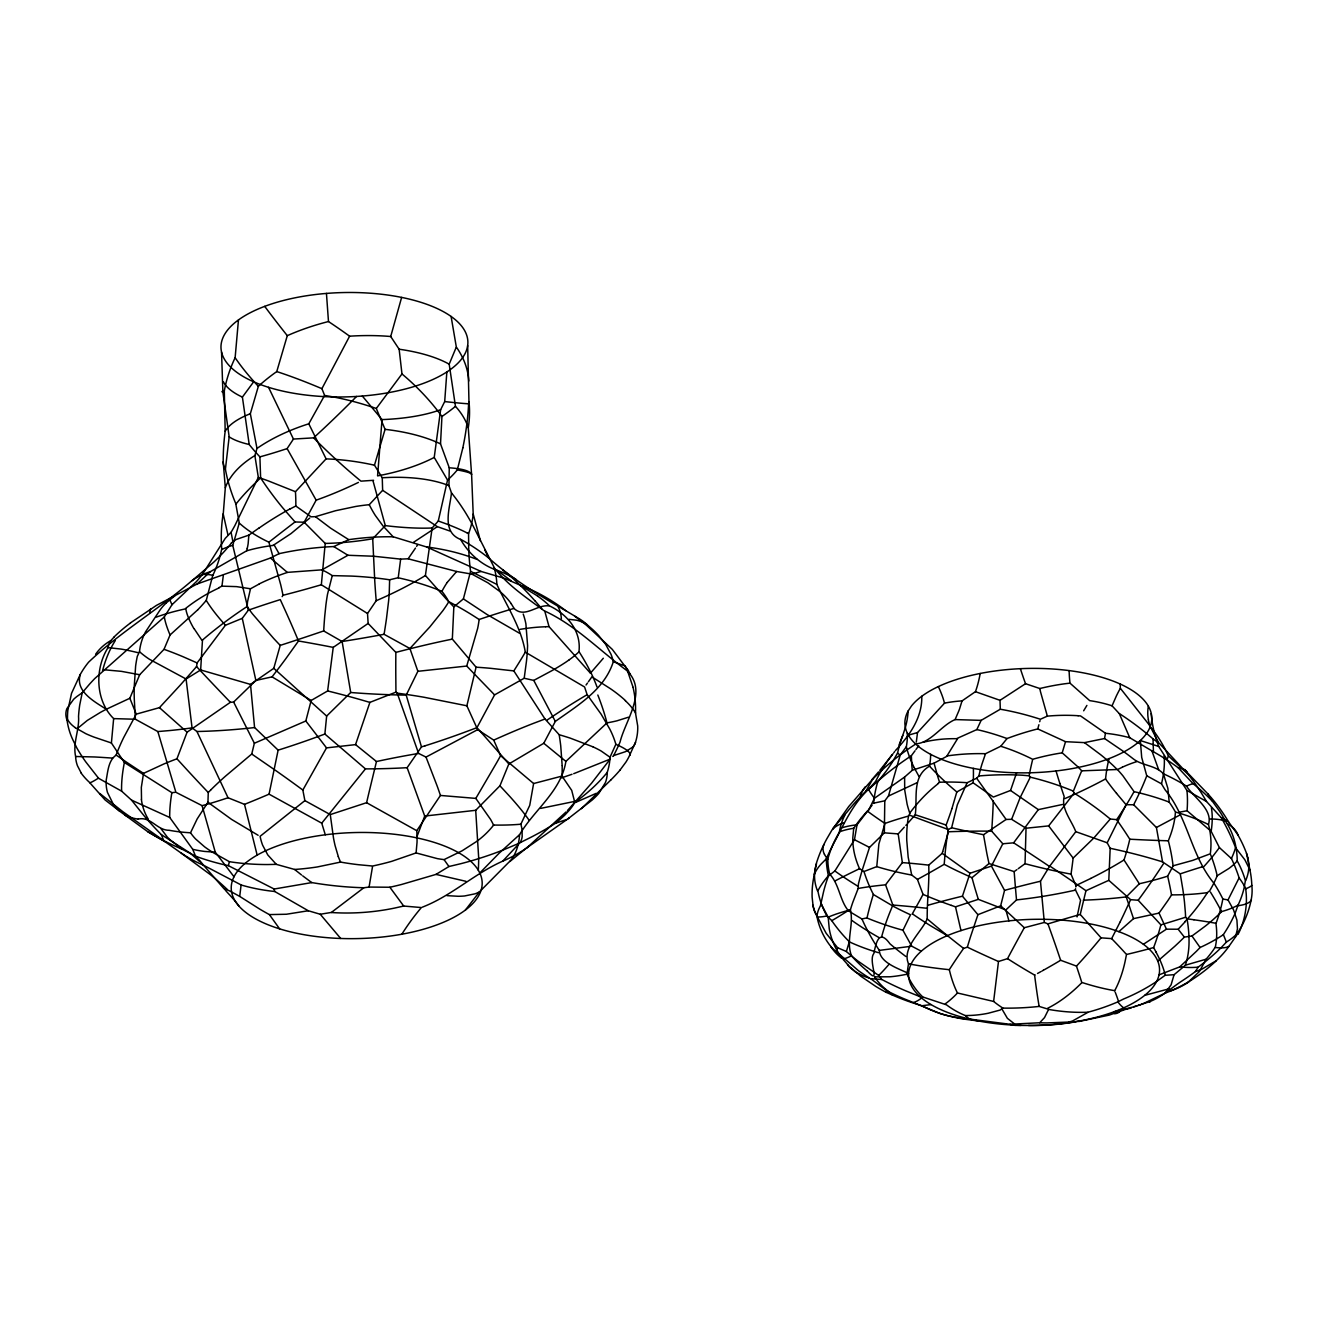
<?xml version="1.0" encoding="UTF-8"?>
<svg xmlns="http://www.w3.org/2000/svg" width="1318" height="1318" viewBox="0 0 1318 1318"><rect width="100%" height="100%" fill="white"/><g stroke="black" fill="none" stroke-linecap="round" stroke-linejoin="round"><path stroke-width="1.5" d="M853.718 828.281L852.795 838.017A57.432 43.247 62.6 0 0 855.646 858.249L856.305 860.341A66.048 49.738 62.6 0 0 859.534 868.71L864.064 871.495L876.767 866.618L878.875 843.998L884.971 823.437A219.694 83.182 -1.2 0 1 908.58 816.04L909.848 813.404A69.788 19.803 59.7 0 1 907.13 804.211L904.708 789.993L904.609 777.06L912.353 770.223L934.05 763.171L947.757 755.84A240.123 181.95 34.1 0 1 985.502 753.715L1000.823 746.219L1007.034 738.541A296.039 230.304 -54.2 0 1 1037.76 728.92M493.624 825.117A71.09 56.377 -59.2 0 1 476.16 841.774L462.074 850.818L444.084 859.6A285.429 150.252 55.9 0 1 437.411 858.644L416.093 852.927L391.677 861.346A287.456 238.377 -45 0 1 372.582 866.025L358.611 864.723A286.072 235.675 37.4 0 1 340.571 862.087L317.325 866.947A355.613 263.271 -56.4 0 1 294.622 869.452L276.319 864.361L267.933 864.542A378.596 279.498 -56 0 1 229.414 861.692L213.154 852.598A168.572 133.003 -88.4 0 1 204.619 846.848L195.591 838.973A55.323 43.642 -88.4 0 1 190.533 832.762L197.173 818.939L207.947 802.283L208.26 792.513L210.649 790.092M401.628 297.407L390.705 336.502L399.14 349.221L401.974 373.95A178.391 121.009 33.5 0 1 441.942 416.472L440.525 443.886L449.257 467.791A140.169 20.083 -8.9 0 1 460.015 469.043L461.679 469.373A138.209 19.803 -8.9 0 1 471.613 474.76L473.195 514.02A146.397 95.868 -15.1 0 1 468.565 533.691L468.714 547.448A205.377 185.245 82.6 0 0 470.559 571.353L463.392 598.899L453.837 606.873L452.338 639.115L476.078 667.188A377.805 170.384 -13.3 0 1 490.543 668.308L513.839 670.911L544.993 719.002L559.178 734.719A250.634 136.66 -75 0 1 560.743 745.889L562.16 765.494M1195.162 971.761A289.153 262.315 83.3 0 1 1182.46 980.641C1169.428 989.044 1159.329 999.934 1142.805 1003.673M1195.41 971.564L1198.177 967.115A214.043 202.906 -84.8 0 0 1221.506 947.312L1226.366 942.123L1223.368 934.577A174.289 138.374 68.6 0 0 1235.032 913.555L1238.03 905.169A85.588 80.2 76.9 0 0 1244.126 887.887L1245.378 880.671A200.748 105.44 16.7 0 0 1237.207 860.885C1237.157 846.947 1233.351 832.548 1225.345 821.048A127.83 114.567 -54.1 0 0 1219.694 811.41L1212.165 800.949A243.468 217.635 -27.5 0 0 1193.103 783.699L1178.259 767.801A256.252 231.144 -30 0 0 1153.448 751.787L1129.757 737.734A210.946 152.773 -40.3 0 0 1105.473 733.269L1080.546 715.921L1078.108 715.74M425.483 575.505A151.356 49.919 -21.1 0 1 376.19 600.728L367.524 613.496L368.134 623.447L395.861 652.41L395.828 654.716A282.497 46.871 -86.7 0 0 395.795 675.475L395.944 692.148L397.212 693.153A331.279 150.911 4.1 0 1 423.968 697.238L466.869 705.789L477.66 729.645L493.723 740.123L500.609 755.675L533.609 783.518L529.737 805.347L520.841 824.228A55.57 10.577 59 0 1 522.027 829.566L522.175 836.469A190.418 36.229 59 0 1 521.747 838.825L520.346 842.564M555.29 823.322A133.316 118.735 83.6 0 0 564.845 815.051L569.162 810.389A56.114 49.985 83.6 0 0 574.813 802.481L571.715 790.388L561.979 776.088A88.52 48.272 -75 0 0 562.176 769.004L562.16 765.857M930.64 754.341A65.818 46.641 -59.9 0 1 929.552 766.12C911.644 776.533 917.641 797.703 915.252 814.771L908.25 822.745M921.793 696.234C922.32 717.915 909.338 735.675 895.35 750.667M471.58 474.414L468.269 427.773A384.329 191.242 -5.3 0 0 468.961 401.611L467.676 345.596M942.683 851.675L942.189 853.339L928.729 865.135C929.47 883.455 926.966 901.15 927.213 918.91C921.084 932.732 901.594 948.235 908.53 963.804A60.463 25.783 -66.1 0 0 907.212 974.15A151.916 49.722 -31.3 0 1 889.914 976.786L874.707 976.869M259.201 527.859L248.855 535.141L248.146 543.675A364.691 77.828 62.2 0 1 247.257 548.304M993.261 800.998L993.064 806.863A186.975 46.657 -88 0 1 991.663 831.147L1002.8 843.767L1013.641 842.828A352.68 56.295 34.5 0 1 1049.49 866.453L1075.801 831.674C1071.27 820.06 1061.105 808.791 1064.17 796.517A98.735 12.373 70.3 0 1 1060.891 786.698L1059.853 783.469M1018.237 868.677L1025.042 863.685L1026.03 828.231A130.828 8.188 31.7 0 1 1011.614 819.302L1006.112 819.45L976.654 778.246L967.115 782.711A212.165 123.941 24.7 0 0 939.569 782.249L938.284 783.271M1153.431 751.787L1153.036 738.904A309.417 287.406 -4.6 0 0 1119.377 713.598M259.317 583.956L250.502 588.767L247.52 601.799A36.871 12.933 81.7 0 0 247.24 605.555L247.191 606.593A46.163 9.556 47.9 0 0 252.446 613.859L273.65 638.423A172.955 35.784 47.9 0 0 280.223 645.375L273.782 668.325L250.502 684.404L200.649 669.956L186.085 679.001L149.412 659.264A70.612 35.454 16.7 0 1 139.494 651.685A45.751 39.095 -74.3 0 1 145.573 631.8L158.835 611.849A146.463 72.375 63.3 0 1 165.854 603.331M238.459 319.928L235.131 357.705A168.292 136.281 -16.2 0 0 224.307 390.985L225.18 431.217A253.171 235.411 -19.9 0 0 223.203 461.778A125.688 39.194 -1 0 0 225.411 469.257L229.167 436.835L222.89 392.056L221.539 352.038M449.257 467.791L448.944 485.699L451.481 492.916A213.071 181.884 1 0 1 461.794 506.903L464.15 510.494A288.329 246.137 1 0 1 475.963 531.549L494.579 568.256A149.972 124.567 -24.3 0 0 499.588 574.17C512.488 588.553 528.716 599.278 544.07 610.728C574.977 624.748 599.196 650.219 626.38 670.219C648.621 690.583 625.572 719.644 620.053 742.05A330.769 239.761 54.7 0 1 613.661 755.56L612.788 756.466M1075.801 831.674L1107.186 842.779L1110.168 848.331L1108.8 880.342L1130.63 899.667L1138.192 900.26L1160.894 924.841A127.731 65.027 -65.2 0 1 1153.645 947.576L1156.001 951.958M174.833 792.382L171.851 792.662L124.37 762.479L111.404 742.99L113.645 718.607C95.341 700.583 94.583 668.77 108.06 647.599A71.551 35.421 44.2 0 1 110.63 640.828L113.842 637.319M867.096 970.872A146.595 121.8 2.5 0 1 851.494 955.847A125.424 7.035 -32.4 0 1 845.497 958.351L842.861 959.125L849.649 966.786L860.934 976.341L875.663 986.358A213.565 209.974 -41.5 0 0 885.861 992.174A187.617 12.537 -60.1 0 0 888.25 991.465A251.59 230.04 -40.9 0 0 908.728 1000.659L939.981 1013.476A268.493 226.976 -78.6 0 0 949.092 1016.013L960.542 1018.188A291.459 180.105 -74.5 0 0 969.636 1019.078L1009.868 1024.284L1039.721 1022.752L1044.531 1017.578L1048.634 1009.308L1039.144 1006.425A245.132 201.753 -14.7 0 1 1002.899 1008.105A94.599 55.57 64.6 0 1 993.624 1001.433L998.484 961.481L1007.512 958.664A147.484 12.208 -61.5 0 1 1021.269 933.226L1024.284 927.724L1044.334 922.452L1047.958 923.885A239.052 24.91 -17.3 0 1 1080.233 914.445L1085.95 890.721L1091.716 888.068A236.449 22.719 -26.5 0 1 1108.702 880.391M907.344 733.187A67.877 63.248 -34.1 0 1 906.356 746.696L900.21 755.099L888.447 796.056L884.79 800.8L884.345 832.844L869.501 847.425L862.17 870.325A300.652 235.065 -89.8 0 0 858.413 883.966L858.183 888.447L852.894 902.072A134.782 106.577 -64.4 0 0 850.39 909.815C854.064 925.038 845.711 940.574 851.494 955.83M223.203 461.778L225.312 487.775L223.286 513.575M876.767 866.618L878.793 867.244A186.728 81.288 -0.5 0 0 911.743 875.053L917.476 879.386A279.894 51.781 -36.3 0 0 944.199 864.311L945.055 854.031A89.937 23.493 -78.1 0 1 948.35 829.549L951.629 827.753A185.624 26.393 10.4 0 0 983.508 834.722A154.684 3.015 -33.9 0 1 1006.013 819.516M446.851 371.989L444.693 401.578L440.624 409.717L434.232 457.428L447.543 480.065L438.284 521.005L432.156 528.007L425.401 575.488L446.209 598.965A218.837 82.128 34.7 0 0 453.837 606.873M362.318 396.043A123.497 52.193 -1.3 0 0 442.486 311.18A123.497 52.193 -1.3 0 0 231.177 326.057A123.497 52.193 -1.3 0 0 356.568 396.454L362.318 396.043L382.039 419.602L377.574 475.88A124.007 55.323 -4.7 0 0 434.232 457.428M282.151 596.642L283.008 595.291A199.265 124.6 80.5 0 0 280.685 584.665L268.905 542.209L275.462 537.069A249.036 14.531 -35 0 1 295.034 521.961L304.161 522.225L325.216 543.428L321.345 584.78L367.524 613.496M1235.559 847.655A251.211 216.729 -56.7 0 0 1221.209 817.638L1206.514 801.492L1186.925 790.454L1158.67 746.433L1140.334 740.551L1141.701 757.405L1146.742 775.775L1161.504 783.831A232.413 197.931 43.8 0 0 1165.161 789.894C1188.144 817.654 1190.912 855.909 1214.224 883.571M980.197 673.498A75.538 34.202 88.4 0 1 975.468 691.653L962.041 700.896A155.903 79.228 23.8 0 0 944.512 703.153L917.526 732.561L916.307 742.116M425.006 745.807L421.48 746.894L407.13 767.686A229.909 67.515 1 0 1 365.448 768.888L324.871 734.044L326.65 716.069L350.703 692.494A343.949 136.924 5.6 0 0 406.208 695.113L417.872 671.307L409.914 648.505L384.082 634.304A354.097 85.588 -10 0 1 342.12 641.52L323.684 630.943A334.113 38.123 -19.9 0 1 280.24 645.375M279.597 928.844L269.383 914.593A299.45 286.681 8.6 0 1 259.91 909.222L239.711 896.405L241.112 884.938L203.153 865.053A303.585 195.311 -55.9 0 1 181.258 853.141L165.211 841.823M368.134 623.447L333.223 647.385L327.622 690.962L311.163 700.468L305.825 720.995L326.518 747.883L355.547 744.621L376.47 761.524A380.045 149.758 -16.1 0 1 418.613 753.435L426.011 757.076L437.131 785.94A137.599 42.753 75.6 0 1 440.443 795.446L416.752 830.702A35.916 6.821 83 0 1 417.032 842.317L416.093 852.927M814.409 874.345A91.222 89.327 13.4 0 0 812.119 897.014L813.008 905.235A215.147 73.841 -8.1 0 0 817.028 915.73L817.292 914.033A85.044 40.561 -11.6 0 1 820.406 905.894L823.569 891.709A130.729 122.063 -70 0 1 828.462 876.009A233.5 109.015 31.9 0 1 826.271 858.875L826.996 857.227A245.906 235.576 -85.2 0 1 836.353 838.495C844.904 821.773 853.191 804.425 866.882 790.965M468.944 401.611L468.631 403.753A291.13 270.223 -40.4 0 1 462.832 447.84M1075.933 885.795L1071.04 874.147L1072.127 866.223A151.01 27.563 -88 0 0 1073.132 858.084L1093.742 838.1L1110.283 819.022L1116.626 819.648L1120.069 824.524A110.069 27.579 51.8 0 1 1129.79 839.22A97.219 40.858 -80.4 0 1 1123.99 859.979A214.949 116.033 -29.1 0 1 1090.694 878.431M1075.883 886.091L1075.785 886.965M494.118 567.679L495.008 570.842A191.588 97.219 -39.8 0 1 496.87 584.434C507.364 607.252 521.121 627.352 525.305 652.146L584.582 686.991L587.153 694.701L601.123 714.175L609.822 729.151A71.534 59.541 74.6 0 1 615.885 744.324M1075.57 888.694L1075.455 889.551M372.5 866.733L369.073 887.063L363.834 887.755A371.083 347.936 40.9 0 1 311.789 882.582L274.16 889.024L228.343 865.646A363.257 284.639 -55.6 0 1 195.739 856.255L181.999 849.154A382.368 318.824 -54.3 0 1 147.665 831.625L119.427 811.015A76.955 64.038 -62.6 0 1 113.216 804.062L107.45 792.398A36.344 30.248 -62.6 0 1 106.198 780.141C107.862 771.673 108.307 760.404 116.198 755.082A342.812 40.298 26.3 0 0 143.53 773.353L164.009 763.913A276.483 137.978 -8.4 0 1 176.942 758.789L187.09 732.182L230.386 702.296L233.632 702.049L255.873 680.45L272.068 676.859L278.872 667.979A382.83 157.929 -54.7 0 0 285.611 658.984L298.494 640.993L295.825 634.65A306.995 80.497 62.9 0 0 285.265 610.58L280.273 599.624A293.749 47.942 -11.7 0 0 256.071 607.516L248.344 610.168L242.281 618.34L225.427 625.259L197.107 662.921L196.58 666.579L179.956 685.459L159.445 707.651L136.248 714.142L123.727 737.47A148.259 110.135 -82.6 0 0 116.149 755.049M1077.053 916.916L1080.562 900.26L1075.422 889.831M511.318 603.726A71.6 56.641 88.7 0 0 499.588 591.304L487.924 582.82L471.943 574.137L456.621 571.485L408.119 558.799L400.656 559.112L398.234 577.712L389.634 579.788A303.321 243.583 11.6 0 0 351.461 576.081L332.268 575.62A146.413 63.808 68.9 0 0 325.167 571.419L321.987 569.837L287.324 572.374L270.47 558.025L197.123 583.989L156.447 605.39L130.449 622.903M828.445 875.992L834.887 870.967L854.476 839.714L857.013 824.821L872.137 805.15M1144.321 1003.13L1165.013 993.179L1171.092 984.826L1174.074 974.71L1183.267 967.066A135.359 108.62 -20.2 0 0 1185.294 965.221L1206.102 959.207A109.575 97.713 -22.2 0 0 1215.114 947.411M425.022 745.823A461.069 229.365 -11.7 0 0 463.359 732.726L476.951 727.668L494.579 694.883L524.202 678.243L526.442 661.438A125.012 64.582 81.8 0 0 527.595 645.738L525.898 623.842A38.716 20.001 81.8 0 0 523.213 614.073L523.197 614.04M951.629 827.753L957.329 804.804L967.115 782.711M1105.473 733.269L1104.55 738.525L1122.854 751.013A370.226 302.036 79.9 0 1 1132.854 758.525C1141.685 765.824 1155.392 764.984 1163.415 773.781A237.191 192.593 -22.9 0 1 1186.53 786.171C1193.729 797.522 1213.252 809.565 1208.458 824.524A61.814 49.458 -82.9 0 1 1210.319 853.8L1192.625 860.423L1173.119 865.794A104.699 66.18 -71.3 0 1 1172.147 867.771L1167.649 876.14A209.035 55.323 64.6 0 1 1170.466 889.238L1171.537 894.938A200.023 130.729 -75.8 0 1 1167.764 900.754L1159.033 913.094L1133.513 918.646L1118.817 931.678M270.47 558.025L279.07 553.675A307.737 292.728 19.3 0 1 333.8 546.558L348.759 539.672A292.744 255.84 -47.6 0 1 393.258 536.805L426.768 547.036L481.037 571.435L504.366 578.305L519.572 584.895A378.76 260.635 -59.3 0 1 565.784 610.712L579.343 618.817A225.526 106.297 -52.5 0 1 584.632 622.524L592.836 629.691A106.363 103.908 85.6 0 1 598.553 635.408L605.588 644.238L610.975 654.206A44.005 42.983 85.6 0 1 613.315 661.718C604.402 689.726 578.091 705.13 555.323 721.407L543.774 743.27L508.83 763.995L499.934 785.792L475.699 810.306L424.709 816.056L416.521 837.803M451.481 492.916C449.883 508.303 441.069 531.895 460.608 539.457C468.73 553.527 481.317 564.977 496.985 570.282A318.676 175.706 -57.5 0 1 516.195 579.574M250.502 684.404L254.572 727.52L278.131 750.14L269.07 794.161A206.844 24.119 -27.2 0 1 244.505 804.342L228.03 797.752A243.319 44.268 -28.7 0 1 202.115 805.66L175.887 792.283L157.847 731.572L135.392 719.249L113.645 718.607M462.849 447.84L457.313 469.9A127.764 71.37 -6.7 0 1 447.543 480.065M873.439 803.42L873.62 803.173A227.981 135.177 44 0 1 877.689 781.953L886.124 771.211A212.231 179.923 8.9 0 0 892.105 762.545L897.558 753.089L898.612 748.608A208.771 154.486 24.5 0 1 902.748 735.477L905.252 727.833A79.788 78.437 44 0 0 908.184 710.962L911.463 706.003A123.497 52.193 -1.3 0 1 1118.521 683.284A123.497 52.193 -1.3 0 1 1060.216 770.453A123.497 52.193 -1.3 0 1 908.135 710.962M1210.039 819.088L1210.072 818.989A189.611 40.957 -25.5 0 1 1224.537 820.817L1225.345 821.048M212.758 575.291L206.283 600.365A195.393 159.066 -6.9 0 1 197.898 609.674M143.53 773.353L141.323 787.406L141.52 799.334M476.078 667.188L466.869 705.789M628.439 717.223L616.84 720.847A281.657 113.084 22.9 0 1 606.988 722.874L565.883 761.392C561.122 791.344 534.169 809.796 519.572 834.673A221.589 88.042 44.7 0 1 511.137 859.929L479.455 891.874L465.419 910.013M223.335 575.323L221.951 586.148L219.183 587.482M1161.52 783.716L1161.883 782.134A180.22 88.981 -38.3 0 0 1164.123 755.873M247.257 548.304L246.614 550.842L210.237 571.732A331.115 141.52 54.6 0 0 191.884 580.711C158.671 609.361 120.202 632.08 88.57 662.213A81.815 81.683 69 0 0 80.283 674.421L71.551 693.301L67.844 710.369A116.264 90.86 5.8 0 0 67.515 719.167L67.004 719.859A70.661 62.704 -66.1 0 0 72.803 739.711L76.856 748.014A185.212 164.355 -66.1 0 0 85.835 761.969L98.636 778.328M920.129 996.737L905.581 990.79A338.018 327.276 29.7 0 1 881.758 979.488L878.711 975.435L857.721 960.921A192.428 181.324 68.9 0 1 846.387 951.497L849.319 941.727A144.453 129.971 78.5 0 1 831.773 920.672M210.616 790.075A181.851 96.214 -41.8 0 1 225.707 775.972L251.738 754.028L254.358 743.253L233.632 702.049M376.47 761.524L368.974 792.563A144.898 7.562 -77.7 0 0 366.602 802.695L330.274 814.59L304.886 800.619L302.843 790.059L326.518 747.883M139.527 651.685L137.303 656.331A76.79 37.678 -67.4 0 0 135.622 666.117L134.189 687.403A250.404 122.887 -67.4 0 0 134.271 698.837L135.392 719.249M957.494 993.064A61.88 28.65 83.5 0 1 949.322 969.669A96.889 16.178 -52.9 0 1 961.184 951.876L963.606 948.4L967.346 947.164A138.374 38.486 -72.2 0 1 970.509 936.785L977.923 914.676L1000.659 905.812L1004.547 890.375L991.433 866.091L1002.8 843.767M973.343 768.361A67.234 28.288 -80.5 0 1 973.129 782.81L956.802 791.986L951.942 808.577M390.705 336.502L385.894 336.139A124.057 51.567 -5.5 0 0 349.616 336.189A206.959 56.723 39.8 0 0 328.479 321.543A128.175 60.233 -13.2 0 0 291.41 333.882L287.291 335.662L276.764 371.577A139.807 81.683 -20.7 0 0 258.344 386.322L250.338 413.72L256.994 448.433L254.868 455.567L258.328 477.396L234.835 525.668A258.081 228.937 -66.3 0 1 231.078 532.291L225.246 538.37L202.379 574.45A171.768 149.313 23.6 0 1 196.415 581.617L171.983 604.731L164.305 616.923L94.781 678.539A237.339 226.152 -46.8 0 0 89.591 684.091L82.21 692.79L79.739 704.932A274.259 157.765 37.3 0 0 78.536 716.415C79.541 729.974 72.622 742.858 75.62 756.499A36.888 32.044 -33 0 0 77.465 765.758L81.238 773.04M962.041 700.896L959.603 708.771A155.227 72.523 75 0 1 958.829 710.88L955.089 719.579C941.25 725.427 931.085 742.627 916.026 743.863A275.38 253.567 27.6 0 0 873.076 778.823M228.343 865.646L229.414 861.708M1039.721 721.72L1040.05 720.485M1038.897 724.752L1037.76 728.92L1065.537 741.688L1084.467 742.627L1104.55 738.525M951.958 808.593A216.778 111.75 -70.4 0 1 946.11 825.052L948.416 831.773L942.716 851.56M225.394 469.257A195.772 165.327 20.9 0 0 235.724 503.509L239.266 523.032L233.863 541.764M1000.84 746.301A258.427 156.842 58.3 0 1 1032.669 759.283A236.943 174.783 -41.7 0 1 1062.193 752.842L1065.537 741.688M374.477 465.205A130.729 63.626 9.2 0 0 326.09 458.878L295.463 491.713A137.072 38.551 72.9 0 1 295.825 506.03L311.048 516.804L315.447 516.672L335.53 510.725L355.745 506.458A170.384 128.802 -25.6 0 1 369.254 504.695L382.632 490.312L382.253 477.742L374.477 465.188L385.07 429.355L376.289 408.481A134.469 58.058 16.6 0 0 334.41 397.146L324.607 395.416L321.905 388.678A166.826 30.907 27.2 0 0 276.764 371.577M233.55 542.785L232.759 545.355L248.344 610.168M928.383 905.153A254.127 72.078 -9 0 1 962.437 896.191L970.015 873.257L991.433 866.091M849.105 911.1L848.973 911.018A136.644 107.401 6.4 0 0 852.252 913.193L861.923 918.975L864.575 924.725A275.231 169.462 -81.3 0 0 879.32 950.344C879.946 962.766 898.629 968.615 908.613 973.458M395.944 692.148L369.897 702.379L355.547 744.621M494.579 694.883L482.685 682.592A421.941 15.684 47.5 0 1 466.737 666.051L477.66 628.389A48.058 19.506 -79.9 0 0 479.142 619.476M902.748 735.493L899.041 745.032M1016.606 772.809L1010.544 790.471L993.344 797.061L973.129 782.81M1206.102 959.207L1199.429 971.498L1188.589 981.795A289.021 204.158 53.1 0 1 1165.03 993.179M1011.68 819.137L1020.148 797.604L1030.346 777.06M332.268 575.62L327.539 594.138A36.69 5.124 -84.6 0 0 325.925 604.847L324.722 616.28A75.67 10.577 -84.6 0 0 323.701 630.927M1231.589 858.792L1233.533 863.142A146.924 136.364 73.7 0 1 1239.118 877.87L1228.03 899.914L1233.599 910.013L1236.91 920.079L1237.454 928.877L1235.576 936.818L1238.36 932.782M985.502 753.715L981.992 764.028A141.965 38.584 85.7 0 0 978.895 775.907L976.654 778.246M456.176 347.408L449.191 364.18L455.468 406.339L457.708 408.926A127.813 72.869 2.6 0 1 468.269 427.773M905.894 956.522A184.158 77.416 25.2 0 1 889.947 943.803C878.991 928.613 876.091 942.568 873.834 953.54C867.755 960.921 881.775 986.589 867.096 970.872M80.332 674.437C74.961 690.764 93.545 701.127 105.012 708.425M1129.757 737.734L1119.328 713.664L1112.062 705.822L1116.346 696.003A140.911 27.48 -47 0 1 1120.333 688.309L1120.201 684.026M136.248 714.142L129.856 698.26L139.675 674.734L164.025 649.329L170.071 634.946L197.898 609.674M848.314 910.573L848.265 910.524A255.033 14.234 -38.1 0 1 831.823 920.639L826.798 915.994A163.448 15.767 -25.4 0 1 817.358 916.9L826.155 933.276L837.605 947.741L836.403 951.645L858.463 970.691A214.01 209.826 76.5 0 0 869.468 978.088L869.55 978.137M1235.559 936.884L1228.87 946.439A93.397 90.81 44.3 0 1 1216.036 960.838L1201.291 969.521A215.658 121.8 48.5 0 1 1195.772 971.448M1173.053 865.761A110.679 51.138 65.3 0 0 1168.341 840.802L1169.923 836.633A58.997 32.192 -61.6 0 0 1175.425 812.003A88.075 68.042 63.8 0 0 1169.198 802.118L1167.88 788.411L1163.415 773.781M904.296 827.144L898.184 833.899L902.352 862.615L885.564 884.806L892.863 905.054L890.045 911.908A133.761 83.94 -65.1 0 0 881.693 936.62M832.894 828.511L847.309 811.74A231.358 227.882 -14.9 0 1 858.743 798.494L866.025 790.932L872.977 778.724L848.759 806.501L832.432 829.5A261.837 65.603 31.2 0 1 843.866 822.943M1078.124 715.723A191.143 151.586 -30.2 0 0 1047.349 716.135L1040.38 719.249A294.524 207.799 46.2 0 0 1000.296 709.232L981.136 720.369L976.836 729.579L956.44 738.706A235.823 142.328 46.5 0 0 923.012 742.331M1130.63 899.667L1123.611 914.741A222.396 56.147 -59.2 0 1 1120.267 921.661M1185.36 965.27A61.584 43 80.3 0 0 1189.034 942.947A91.683 64.005 80.3 0 0 1187.024 918.844L1185.607 917.229A141.092 90.415 -85.9 0 0 1185.343 912.171L1184.487 902.171A219.661 140.746 -85.9 0 0 1182.806 889.123L1180.253 873.85L1162.558 861.89L1156.413 827.49L1133.678 804.771L1126.083 804.705L1107.186 842.779M573.725 773.682L610.152 759.119L591.584 783.189L567.465 810.554M921.282 951.217L911.743 946.192L902.962 930.31L910.507 914.774A251.491 185.195 19.5 0 1 893.752 906.553L873.34 894.494A263.023 61.056 -58.6 0 0 867.03 917.855L861.923 918.975M1120.102 921.99L1111.651 938.614L1101.074 937.839L1080.233 914.445M1167.303 758.822L1168.473 755.972L1188.556 774.786L1159.708 743.747L1153.036 738.904M321.905 388.678L349.616 336.189M520.61 842.4L529.474 838.017A330.077 313.651 13.7 0 0 555.323 823.355L567.498 819.203L592.144 800.042A128.027 96.807 49.6 0 0 598.833 793.37L605.423 782.562A38.354 28.996 49.6 0 0 607.285 772.266A54.911 50.529 -50.4 0 0 610.02 757.24L615.819 744.341A88.322 14.663 9.5 0 1 630.235 754.868M912.122 914.214L921.002 898.201A278.329 3.542 -61.5 0 1 923.028 894.345L918.481 882.269A157.567 72.622 85.1 0 1 917.476 879.386M629.856 754.802L635.49 742.281A45.257 43.494 -69.8 0 0 637.698 725.954L635.507 713.087A275.643 145.738 -29.2 0 0 633.019 687.337M257.01 448.433A128.291 65.076 -10.7 0 1 293.288 429.322A127.961 64.911 -10.7 0 1 308.791 423.803L324.607 395.416M304.161 522.225L316.155 500.165A151.652 49.639 -27.9 0 0 358.051 482.586L358.414 482.404M946.95 755.955L957.543 738.723M1086.889 705.41L1083.66 710.797M409.914 648.505L429.8 626.973L442.799 610.778A47.184 13.229 -48.8 0 0 447.313 604.138L448.812 601.7L447.164 598.833A49.112 26.261 70.1 0 0 441.942 591.337L436.62 589.195A207.964 157.501 21.7 0 0 398.234 577.795M831.922 830.093L826.732 838.973A138.934 137.566 26.6 0 0 823.931 844.393A148.44 137.583 17.4 0 0 816.27 863.669L814.343 874.328A131.503 65.554 13.9 0 1 821.098 864.064L826.271 858.875M1002.899 1008.122L1000.148 1010.049L988.22 1013.245A206.185 132.064 -64.1 0 1 970.773 1015.42L965.435 1015.585A130.861 93.792 87.9 0 1 946.489 1004.843L922.814 996.985A69.607 49.804 85.5 0 1 907.064 974.266M1044.334 922.452L1040.479 881.231L1049.54 866.42M440.443 795.446L475.814 798.395L496.672 762.71A340.308 41.863 -55.8 0 0 500.609 755.675M417.724 544.598L416.603 546.36M513.839 670.911L518.419 663.613A304.112 40.067 -49 0 0 525.322 652.146M1002.141 1009.357L1007.397 1018.336L1014.563 1023.954M904.609 777.06L874.444 798.28L867.969 811.542A117.253 5.486 31 0 0 884.856 823.371M253.649 381.808L242.397 397.097L249.201 444.495A159.181 112.87 23.1 0 0 259.91 456.852A157.847 18.946 -23.3 0 0 287.11 448.598L293.436 439.059L313.585 437.856A258.905 48.14 -48.1 0 0 356.568 396.454M415.483 548.074L408.201 558.684M447.197 582.441L456.621 571.485M422.254 907.196C451.431 895.943 474.167 873.801 502.768 861.132A304.359 203.417 52.7 0 0 527.068 847.688L566.13 811.888M95.621 654.255L96.115 653.563A316.781 118.307 39.6 0 1 108.636 641.899L110.597 640.795M1180.005 812.069L1187.073 810.751L1211.176 831.345L1219.414 847.606L1214.043 854.69A237.339 42.011 -34.3 0 1 1203.153 867.343M588.388 681.768L591.881 676.859L610.349 688.655A150.779 121.618 -4.4 0 1 625.539 700.649M587.466 683.053L586.049 684.998M893.027 753.731L879.798 770.404M918.728 745.757L915.928 749.563M401.974 373.95L376.289 408.481M1062.901 804.392A151.669 0.857 -12 0 1 1038.32 809.631L1013.641 842.828M248.855 535.141L236.054 539.523L231.457 542.835M915.021 750.799L911.364 755.692L911.809 765.313A336.765 55.587 59.4 0 0 912.353 770.206M894.576 751.688L893.802 752.71M1026.03 828.231L1048.65 825.892L1053.066 820.257A84.747 2.01 -51.9 0 0 1054.532 818.379A77.482 1.829 -51.9 0 0 1074.071 793.09M365.448 768.888L321.74 823.173L325.299 834.788M610.926 779.894L581.386 808.675M892.27 754.736L891.594 755.593A238.113 182.263 41 0 0 875.58 781.64M519.671 842.993L502.768 861.132M620.168 769.877L625.836 762.216A55.274 54.746 -1.9 0 0 629.872 754.802M1048.634 1009.423A217.025 170.5 49.6 0 0 1087.91 1012.224A203.812 190.863 -39.6 0 0 1117.796 1001.894L1123.529 999.028A169.281 144.123 -19.5 0 0 1155.919 981.959L1165.145 975.287L1174.074 974.71M509.868 861.511L528.864 846.09M603.314 658.242L602.26 659.478A390.243 3.987 -47.7 0 1 590.48 673.103M878.513 771.92L872.121 779.416M865.349 786.731L864.608 787.653A226.91 68.964 39.9 0 0 860.11 798.098M1117.779 1001.845L1120.201 1004.744A166.727 21.253 69.3 0 0 1125.934 1009.044M824.59 854.476A98.932 24.877 20.1 0 0 827.836 859.32A57.531 50.677 52.5 0 0 829.73 874.196L826.831 877.574A226.581 71.123 -17.3 0 0 817.885 890.853A78.602 74.022 -80.2 0 0 826.93 915.911M905.878 825.381L906.669 824.508M1184.915 921.99L1178.177 929.239L1166.446 929.157L1143.398 944.298M373.604 480.296L360.967 481.152A250.914 90.547 48.1 0 1 313.585 437.856M479.801 872.994L478.302 870.21A125.49 53.033 -1.3 0 0 270.767 848.512A125.49 53.033 -1.3 0 0 318.363 936.785A125.49 53.033 -1.3 0 0 479.801 872.994L498.962 853.372L519.572 834.673M432.139 528.007A136.034 36.196 13.3 0 1 385.301 525.618L372.714 538.765A125.507 48.947 -6.4 0 1 325.216 543.428M868.826 788.889L875.514 781.607L877.722 781.969M1139.296 883.785L1126.231 896.899A322.284 195.262 6.6 0 1 1083.363 900.161M210.237 571.732L197.123 583.989M78.421 727.717L87.334 720.419L100.432 712.379A270.585 183.334 10.2 0 1 106.445 709.183L129.856 698.26M1075.389 890.128A325.085 195.328 -11.8 0 1 1016.524 899.914L1005.848 909.947L978.318 899.354L955.501 906.833L951.415 905.417M165.821 603.249L174.816 595.835M309.746 518.056L291.014 533.592L273.106 545.421M1159.049 974.842L1179.758 966.885L1196.415 951.316A279.778 227.437 89.7 0 0 1200.088 947.494A192.84 160.631 16.5 0 0 1223.434 934.643M1081.172 1020.676L1073.429 1022.191A342.449 292.53 86.2 0 1 1028.518 1025.453M1016.886 869.649L1014.168 871.593L988.994 863.537L972.009 877.689L958.367 871.445A204.306 109.163 25.6 0 1 950.311 867.491L944.215 864.311M202.494 639.823L200.649 669.956M1157.748 961.086L1174.585 946.472A325.414 261.689 -74.1 0 0 1184.371 937.098L1191.966 935.994L1205.377 926.06A158.061 139.543 -33.8 0 0 1221.572 911.677A280.059 47.119 45.1 0 0 1210.863 892.764L1210.418 892.055M241.095 884.971A273.831 208.821 -50.8 0 0 274.704 891.479L308.297 910.754L320.241 914.247L331.378 912.435L363.834 887.755M1087.943 1012.339L1072.687 1020.89A249.168 118.752 85.8 0 1 1069.046 1022.043L1047.069 1022.916A293.486 257.933 72.7 0 1 1039.721 1022.752M191.917 580.777L213.714 562.176A206.794 186.167 61.4 0 0 231.441 543.016M304.886 800.619L260.091 836.32A37.991 16.277 -89.9 0 0 262.611 845.151L267.785 854.937L276.319 864.361M1217.206 875.745A97.054 77.696 -73.5 0 1 1209.66 890.836L1207.288 892.648A247.076 112.771 20.6 0 1 1171.488 894.873M321.987 569.837L347.952 555.273L373.505 556.229L400.656 559.112M527.052 847.688L566.756 819.681M569.244 817.918L568.009 818.808M569.36 659.725L566.065 662.015A158.308 84.764 -15.5 0 1 551.913 670.664L533.757 680.401L524.202 678.243M449.85 531.006L437.329 526.656L413.407 542.39M1187.584 982.602L1188.704 981.844M975.485 691.703L1000.016 700.319L1025.536 683.712L1039.82 688.523A172.213 98.422 -27.1 0 1 1069.755 683.169M82.21 692.79L77.268 696.234A109.147 60.15 13.5 0 0 73.66 699.265L66.921 708.59A46.871 25.833 13.5 0 0 66.938 719.859M519.539 843.075L502.932 850.077A381.989 356.568 33.5 0 1 460.657 863.735L448.944 866.519L436.011 874.394L401.512 884.493A429.668 399.453 -58.3 0 1 389.864 887.245L369.073 887.063M587.153 694.701L585.307 695.772A383.851 44.466 -41.1 0 0 547.019 720.122M866.025 790.932L868.611 789.515A305.018 296.072 -9.9 0 1 911.397 755.741M426.011 757.076L477.66 729.645M1043.296 970.295L1041.961 971.036M1040.89 971.63L1037.53 973.475M1007.529 958.647A147.995 35.059 32 0 0 1034.597 975.073L1035.009 974.842M289.993 509.012L295.809 506.013M596.164 793.37L575.422 802.497M888.447 796.056L916.801 782.826M1090.711 878.48L1075.966 885.515M1122.326 767.224L1117.45 769.597A151.57 99.212 80.2 0 1 1122.969 775.874L1134.073 791.657A223.154 129.658 -6.6 0 1 1169.198 802.118M254.358 743.253L305.825 720.995M812.992 905.235A63.676 43.263 -14.2 0 0 815.644 913.671L816.814 915.862A69.656 69.211 -45.5 0 0 830.818 946.472A240.024 100.481 -36.6 0 0 841.905 958.351L836.897 950.245A64.829 61.518 -89.9 0 1 829.253 928.795L828.182 917.213L829.187 916.768A142.492 24.284 -2.7 0 1 832.202 915.516L836.04 914.115A171.505 29.227 -2.7 0 1 850.423 909.832M150.582 608.932L149.659 612.936M909.239 734.917L917.526 732.561M471.943 574.137L481.037 571.435M544.993 719.002L533.395 723.384A379.04 89.558 -33.7 0 0 493.723 740.123M440.624 409.717L437.428 410.821A125.325 45.224 5.1 0 1 382.039 419.602M1141.289 1004.217L1143.942 1003.575M572.012 774.276L561.666 777.818M1142.162 1004.201L1138.258 1005.272M1140.383 1004.827L1133.678 1006.787M1136.791 1006.046L1113.644 1011.927M1169.346 988.731L1144.683 995.37M1136.742 761.623L1135.029 762.183A236.581 77.367 -53.7 0 0 1122.326 767.208M1131.371 1007.809L1127.747 1008.913M576.098 801.113L540.545 808.412M321.345 584.78L307.456 588.751A186.085 21.665 -18.3 0 1 283.024 595.275M1127.516 1008.682L1109.262 1015.091L1078.635 1021.549M613.661 755.576L625.523 751.655L632.591 747.191A75.307 27.645 29.5 0 0 635.54 742.314M873.62 803.173L884.79 800.8M1193.103 783.699L1192.757 783.782A241.738 26.162 -46.1 0 0 1186.546 786.154M401.858 934.182A432.518 213.368 83.8 0 1 420.096 909.09L421.365 907.558L403.703 906.043L394.708 908.053A216.646 198.524 -9.2 0 1 331.378 912.517M931.002 1004.58L921.974 1005.749L912.731 1002.85A260.783 242.1 -54.7 0 1 892.846 995.238L885.861 992.19M308.297 910.754L286.385 914.247L269.383 914.593M911.743 946.192L879.287 950.393M239.711 896.405C213.351 881.874 228.047 891.034 238.855 905.927M466.737 666.051L417.872 671.307M1062.209 752.842L1077.992 766.911A147.534 82.77 74.3 0 1 1081.732 770.832L1117.219 769.514L1113.216 765.593A241.952 166.908 79.4 0 0 1100.579 754.654L1084.467 742.627M202.379 574.45L206.349 574.401A268.757 20.907 26.2 0 1 212.725 575.274M157.847 731.572L170.384 730.485A381.858 138.588 -24.5 0 0 192.066 727.865L196.959 731.539L228.03 797.752M190.533 832.778A240.321 121.668 -29.4 0 1 169.231 830.291C156.957 830.455 150.862 816.204 138.258 819.071M1020.956 1025.388A125.523 53.05 -1.3 0 1 931.068 943.985A125.523 53.05 -1.3 0 1 1146.561 946.769A125.523 53.05 -1.3 0 1 1028.518 1025.486L1015.387 1025.388A318.791 88.405 -88 0 1 1009.868 1024.284M569.327 659.708A72.276 38.7 -15.5 0 0 578.931 651.866C581.551 631.042 567.251 614.336 549.573 605.934C536.821 603.99 524.976 618.85 514.004 608.438A47.399 37.497 88.7 0 0 511.236 603.825M382.253 477.742L390.425 477.396A131.405 57.102 -13.3 0 1 449.01 485.667M955.089 719.579L981.136 720.369M75.62 756.499L94.797 756.977A204.076 7.924 6.7 0 1 101.041 757.339L112.607 758.097M545.685 626.725L549.029 626.627L590.563 673.333M1073.429 1022.191L1069.046 1022.043M221.951 586.148L236.548 586.625L250.502 588.767M881.775 979.472L870.638 978.681M991.696 831.147L981.877 831.114A189.1 30.759 2.8 0 0 948.433 831.773M568.898 619.328L576.328 620.168A260.371 80.53 -44.7 0 1 584.451 623.101L586.708 624.353M234.011 876.767L215.279 852.186L204.768 851.444A426.505 121.371 -31.1 0 1 196.596 850.159L192.757 849.336L169.725 817.473L131.569 800.141L121.635 791.162L98.784 778.411M104.204 669.775L121.355 671.34L139.675 674.734M108.06 647.599L121.207 649.099A113.694 11.467 19.3 0 1 136.166 652.229L138.126 652.707M884.345 832.844L898.184 833.899M1029.292 775.824L1022.455 775.215A228.063 159.033 9.7 0 0 978.912 775.956M446.934 895.647L458.203 896.273A314.195 110.481 49.5 0 0 464.644 895.96L474.958 893.835A217.964 76.642 49.5 0 0 479.455 891.874M978.78 1021.038L963.87 1019.094A326.353 243.006 -76.4 0 1 949.125 1016.046A325.348 195.558 -75.6 0 1 921.974 1005.749M385.07 429.355L388.266 429.734A124.304 55.092 -1.9 0 1 440.525 443.886M466.012 881.33L436.011 874.394M1187.09 918.827L1193.943 919.75M1214.191 883.587A142.904 111.256 39.3 0 1 1222.906 899.057L1228.03 899.914M1178.259 767.801L1181.9 768.691A259.415 57.877 -46.5 0 1 1184.981 770.206L1207.7 793.683L1212.165 800.949M993.624 1001.433L957.511 992.998L954.693 995.848A99.773 20.347 -58.9 0 1 945.368 1003.739M298.494 640.993L301.015 641.421A186.958 21.302 12 0 1 333.223 647.385M613.298 661.718L625.078 665.969L630.086 673.91M249.086 444.463L247.372 444.051A128.439 32.95 -6.5 0 1 229.167 436.835M111.404 742.99L94.072 737.124A217.042 121.569 -19.7 0 1 85.884 733.714L75.241 727.701M438.284 521.005L445.599 523.641A202.329 22.62 11.4 0 1 467.346 533.082M846.387 951.497L837.605 947.741M1114.616 990.658A145.342 58.948 29 0 1 1081.748 982.404A66.394 5.783 69.9 0 0 1077.004 967.741L1076.444 966.078L1060.644 960.278A162.707 37.629 -30.3 0 1 1043.428 970.229M948.4 829.533L938.037 825.76A125.671 4.349 19.2 0 1 909.486 815.117M295.463 491.713L268.295 480.889A208.788 34.136 30.8 0 0 258.328 477.396M593.001 746.845L570.2 738.113A287.143 148.605 -2.5 0 0 559.178 734.719M197.107 662.921L182.971 656.693A310.257 43.758 34.1 0 0 164.058 649.346M1221.259 817.605L1228.557 821.888L1237.964 834.953A222.314 65.307 -28.2 0 0 1227.388 823.717M470.608 571.353L496.886 584.434M1202.049 866.816L1202.115 866.849A239.184 17.974 -22.8 0 0 1180.253 873.85M565.784 610.712C538.864 595.341 512.027 578.767 488.731 558.058A250.123 214.669 -35 0 0 460.575 539.276M165.31 841.905L147.665 831.625M321.74 823.173L269.07 794.161M467.445 533.098L468.565 533.691M366.602 802.711L416.752 830.702M258.13 835.283L231.589 819.417L207.947 802.283M519.457 633.217L486.968 614.468L463.392 598.899M119.427 811.015L105.061 799.927L89.871 782.826L91.898 781.953A344.097 15.701 -42.1 0 0 98.405 778.147M519.572 584.895L537.629 596.049M947.28 935.681L932.007 926.636A325.562 239.514 42.5 0 1 912.649 914.049M272.068 676.859L311.163 700.468M892.863 995.205L870.72 978.73M348.759 539.672L330.703 528.221L315.645 516.821M382.632 490.312L437.329 526.656M131.569 800.141L144.123 815.826A450.608 359.089 -65.8 0 0 161.29 834.574L190.369 853.257L199.331 861.231M347.952 555.273L333.8 546.591M969.636 1019.078L966.44 1016.623A157.979 41.204 -80.7 0 1 965.435 1015.585M857.87 886.24L850.11 881.347A237.817 21.187 25.2 0 1 834.887 870.967M251.738 754.028L276.401 771.014A343.158 65.801 40.4 0 1 302.843 790.042M181.258 853.125L210.765 874.938A455.007 369.666 -56.8 0 1 227.306 889.485M1038.32 809.631L1010.544 790.471M900.21 755.099L897.558 753.089M848.199 910.491C839.83 900.408 839.253 884.312 829.747 874.196M942.189 853.339L970.015 873.257M511.087 580.76L496.985 570.282M181.999 849.154L170.5 840.143A192.527 103.479 -67.1 0 1 167.271 837.062L160.928 828.577M574.632 616.165L577.696 618.422A372.038 331.905 -59.2 0 1 586.609 625.375L612.277 649.362L628.637 671.06M311.789 882.632L302.728 875.877M301.575 875.004L294.622 869.468M963.606 948.4L961.695 946.917A208.59 34.96 35.4 0 1 933.935 924.544L927.213 918.91M502.784 569.92L506.738 573.116A377.459 310.784 -56.9 0 1 534.943 600.86M565.883 761.392L543.774 743.27M1110.283 819.022L1104.056 813.997A124.502 48.502 34.1 0 0 1074.055 793.106L1073.33 791.261L1080.282 774.16A123.612 7.941 -70.8 0 1 1081.732 770.832M1219.414 847.606L1231.506 858.628M610.02 757.24L601.173 751.029A116.099 60.084 -2.5 0 0 592.985 746.845M99.773 793.485L122.821 811.674L163.778 840.67L161.29 834.574M159.445 707.651L187.09 732.182M326.65 716.069L273.782 668.325M393.242 536.887L382.994 525.948L375.35 515.503A137.352 53.247 86.8 0 1 369.254 504.695M1184.602 769.366L1187.04 771.87M224.258 889.024L195.739 856.239M208.26 792.513L204.735 788.807A292.678 24.564 43.7 0 1 181.62 763.913L176.925 758.773M499.934 785.792L510.148 796.846A240.766 25.503 39.6 0 1 528.963 820.06M320.241 914.247L340.687 938.465M835.019 880.737L835.151 880.869A233.121 16.08 -21.1 0 1 859.567 868.694M258.344 386.322L257.274 385.169A308.544 92.029 27.2 0 1 235.131 357.705M295.034 521.961L282.662 507.759A237.075 159.313 46.8 0 1 260.618 477.923L259.91 456.852M1235.707 847.919L1244.867 859.797L1249.925 869.88A104.237 97.911 -24.8 0 1 1251.836 885.399A58.338 51.913 6.4 0 1 1251.177 899.782A102.903 96 32 0 1 1237.701 932.666M535.009 600.794L541.764 608.685M1126.083 804.705L1116.527 793.37M1120.349 688.293L1149.658 725.444L1158.506 742.512M1029.457 776.005L1030.182 776.862M199.166 860.374L203.153 865.053M977.923 914.676L962.437 896.191M1184.355 937.098L1178.177 929.239M475.814 798.395L490.527 819.335A41.846 12.422 50.1 0 1 493.525 825.019M389.864 887.245L403.703 906.043M1073.132 858.084L1048.65 825.892M448.944 866.519L444.265 859.896M874.444 798.28L872.022 794.935A230.617 11.598 45.6 0 1 869.649 791.294L868.611 789.515M471.597 474.167L471.449 473.936A160.845 7.546 5 0 0 457.313 469.9M201.736 640.037L194.125 628.67M1191.966 935.994L1200.088 947.494M484.678 549.721L487.874 556.064M1162.492 861.774L1162.558 861.89A294.902 110.481 3.2 0 0 1110.201 848.298M828.182 917.213L821.328 904.28M316.155 500.165L287.11 448.598M919.041 776.566L914.247 767.784M279.07 553.675L274.309 545.257M1149.658 725.444L1148.34 719.875M533.757 680.401L555.323 721.407M171.983 604.731L169.643 599.344M293.436 439.059L268.543 387.327M308.791 423.803L326.106 458.878M195.937 857.211L192.757 849.336M1159.033 913.094L1166.446 929.157M627.846 671.851L633.068 687.304M1152.113 751.441L1158.621 769.613M488.22 556.871L488.731 558.058M1114.649 990.774L1114.649 990.774A64.895 30.808 -82 0 0 1125.407 959.949L1126.495 954.479A124.485 28.485 42.8 0 0 1111.634 938.614M544.845 611.404L549.029 626.627M1237.915 834.986A125.82 125.572 -41.9 0 1 1246.548 853.372L1249.925 869.88M418.613 753.435L397.212 693.153M407.13 767.686L424.709 816.056M1047.958 923.885L1050.99 932.353A158.588 14.646 70.8 0 1 1055.883 946.258L1060.644 960.278M480.411 540.792L473.195 514.02M1158.67 746.433L1156.66 740.518A116.116 115.49 -59.3 0 1 1151.174 713.664M338.298 856.585L335.101 845.629A36.377 5.849 82.9 0 1 333.503 838.05L330.274 814.59M1126.231 896.899L1133.513 918.646M1246.482 853.389L1247.19 855.53M1047.349 716.119L1040.479 691.67A104.106 17.875 88 0 1 1039.82 688.523M939.52 782.118L938.943 780.322A143.184 13.18 64.7 0 1 937.51 775.742L934.05 763.171M215.279 852.186L202.099 805.677M978.318 899.354L975.089 888.727A217.832 58.799 83.9 0 1 972.009 877.689M421.48 746.894L406.208 695.113M1247.339 855.942L1247.849 857.804M1008.945 920.87L1005.848 909.947M244.505 804.342L257.158 855.135M373.027 480.922L385.301 525.618M944.528 703.169L943.276 698.902A100.217 30.709 47.4 0 0 938.35 686.612M960.987 930.607L955.501 906.833M231.078 532.291L232.792 541.072M911.694 875.103L908.168 857.079L906.751 840.291A61.089 30.907 -88.5 0 1 908.547 816.023M242.281 618.34L255.873 680.45M274.16 889.024L274.704 891.495M227.866 534.581L223.236 514.069M451.102 316.452L456.325 347.013A133.579 86.823 3.5 0 1 468.598 378.744L468.763 381.017M350.703 692.494L342.12 641.52M983.508 834.739L986.787 853.108A131.223 27.003 83 0 0 989.011 863.537M192.066 727.865L186.085 679.001M475.699 810.306L478.681 857.771A257.9 146.809 58.3 0 1 478.302 870.21M1016.524 899.93L1016.211 896.537A247.553 17.612 88 0 1 1014.168 871.626M326.452 293.42L328.479 321.543M1000.016 700.319L1000.313 709.315M372.714 538.765L374.773 581.189A161.439 27.76 83.3 0 0 376.207 600.761M1238.03 905.12L1238.03 905.169A147.501 74.533 22.7 0 1 1221.489 911.611M389.634 579.788L389.222 593.611A35.883 3.592 -82.5 0 1 388.612 600.959L386.471 618.686A89.294 8.929 -82.5 0 1 384.082 634.288M839.434 831.707A128.258 76.971 41.6 0 1 844.97 814.969M1251.425 899.848A127.088 25.026 16.3 0 1 1237.783 905.73M1237.833 932.765A164.734 6.541 31.8 0 1 1237.717 934.116M1237.931 932.831A109.905 72.82 31.7 0 1 1226.317 942.073M1238.755 932.979A75.703 73.363 -64.6 0 0 1245.675 888.81A178.984 13.954 -7 0 0 1251.853 885.399M1239.068 877.887A104.616 69.887 5.2 0 1 1245.84 888.793M1000.675 905.812A262.595 14.317 43.4 0 1 1024.284 927.707M998.484 961.497A200.385 36.443 22.8 0 1 967.346 947.164M1133.991 791.739A75.077 8.929 -53.7 0 1 1116.725 819.582M1030.429 777.208A178.375 107.302 24 0 1 1073.297 791.097M1025.536 683.68A77.284 8.188 74.9 0 1 1020.379 668.704M1109.048 758.591A87.466 55.059 -84.1 0 0 1105.571 778.922A151.834 37.036 -20.2 0 1 1064.862 798.593M1116.56 793.37A159.593 77.037 40 0 1 1105.505 778.922M1146.792 775.758A257.241 116.462 -42.9 0 1 1133.628 804.787M1120.465 1010.939A322.103 50.216 74.2 0 1 1114.468 1013.723M914.28 767.784A171.093 97.516 23.4 0 1 906.339 746.696M956.852 791.986A190.089 78.602 27.8 0 1 929.487 766.12M1207.272 892.879A177.403 137.846 -71.9 0 1 1184.8 921.826M858.183 888.447A245.906 65.57 7.7 0 1 885.564 884.823M902.352 862.615A229.068 44.894 13.6 0 1 928.729 865.135M854.492 839.731A233.994 3.476 28.6 0 1 869.485 847.408M902.995 930.228A261.788 196.151 -4 0 1 866.947 917.971M1185.607 917.229A232.858 15.964 -14.1 0 1 1160.894 924.841M1163.613 863.488A265.215 55.471 -47.4 0 1 1138.192 900.26M1198.21 967.148A301.558 119.51 51.5 0 1 1179.725 966.835M1186.941 790.454A225.526 109.443 -45.8 0 1 1187.057 810.768M1188.572 774.786A309.648 259.613 -52.2 0 1 1206.497 801.509M1211.39 807.687A231.556 89.492 -42.6 0 1 1211.16 831.345M1059.87 783.469A72.062 9.028 70.3 0 1 1056.047 770.964M1115.193 992.125A79.08 5.074 63.9 0 1 1118.389 1001.054M1081.864 982.618A99.624 56.394 -55.3 0 1 1047.629 1008.286M817.506 890.902A67.004 49.787 10.8 0 1 816.534 863.735M922.748 997.116A142.756 23.988 -61.5 0 1 913.638 1002.388M888.332 991.317A85.291 65.505 -71.1 0 1 874.608 976.967M1148.423 719.842A135.952 63.561 -25.8 0 1 1148.324 706.3M1151.075 727.668A213.532 163.86 -32.7 0 1 1168.391 756.021M842.548 827.622A296.748 77.894 26.7 0 1 857.013 824.821M1112.062 705.822A145.573 96.362 -20.3 0 0 1089.689 700.632L1070.002 683.169A66.921 20.528 -82.6 0 1 1069.129 670.598M1050.116 866.288A376.223 109.147 34.3 0 1 1085.95 890.721M1175.722 812.102A219.645 94.599 -6.3 0 1 1208.458 824.524M1237.223 860.885A89.509 37.151 -5.2 0 1 1228.821 868.529L1217.173 875.729A146.018 79.657 43.9 0 0 1210.665 854.756M1247.718 857.837A67.91 45.389 -14.6 0 1 1245.625 880.704M1168.308 840.785A226.828 22.999 5.7 0 1 1129.773 839.204M1167.666 876.157A235.576 134.337 -0.8 0 1 1139.296 883.752A223.335 5.898 56.1 0 0 1124.04 860.044M878.776 937.428A226.086 64.368 15.9 0 1 851.972 920.508M1156.43 827.473A203.631 2.603 -28.9 0 1 1179.709 815.117M867.359 811.097A138.901 118.323 -27.9 0 0 853.685 828.281A193.73 53.148 19 0 0 839.599 831.806A108.208 98.405 -30.2 0 0 827.737 859.303M976.836 729.579A360.308 199.117 57.5 0 1 1007.034 738.558M1101.024 937.839A148.291 34.499 -47.3 0 1 1076.476 966.11M915.269 814.771A176.332 4.465 19.6 0 1 946.126 825.052M909.667 813.272A115.111 86.51 -52.2 0 1 938.4 783.502M949.306 969.686A219.15 71.172 -1.9 0 1 908.514 963.82M1207.683 793.7A249.184 202.939 -42.3 0 1 1228.557 821.888M1034.597 975.056A62.49 2.603 83.6 0 0 1035.635 983.063A62.374 2.587 83.6 0 0 1039.144 1006.375M878.529 952.7A234.274 182.971 -21.3 0 1 849.253 941.81M888.991 964.331A325.381 27.003 -60.1 0 1 878.711 975.435M1222.824 899.074A150.219 103.15 -42.6 0 1 1216.036 923.308A172.905 17.562 2.4 0 0 1193.91 919.766M1215.904 923.308A62.16 49.491 64.3 0 1 1215.229 947.461A156.793 25.009 27.9 0 0 1228.771 946.39M951.415 905.4A281.706 189.232 18.5 0 1 923.012 894.378M873.389 894.428A108.834 73.363 82.8 0 1 863.982 871.544M1004.547 890.375A237.388 53.626 -14.4 0 1 1040.479 881.231M1235.51 847.688A237.751 63.725 -32 0 1 1231.424 858.446M1153.596 947.576A225.164 50.71 -7.7 0 1 1126.791 954.413M1155.952 951.942A66.032 22.422 51.9 0 1 1165.26 975.369M892.863 905.054A238.723 30.792 10.3 0 1 926.603 908.234M1187.65 982.717A196.464 126.297 58.8 0 1 1169.05 991.433M1150.35 1000.922A245.23 8.567 67.6 0 1 1149.214 1001.515M1071.023 874.131A297.16 133.069 18.5 0 1 1025.042 863.702M836.419 951.629A100.53 56.064 -37.7 0 1 830.702 946.555M847.523 964.743A92.524 49.507 -50.9 0 0 849.171 966.704L855.431 971.943L863.323 975.995A195.954 104.863 -50.9 0 0 869.468 978.088M1216.102 960.921A255.774 209.809 51.1 0 1 1188.671 981.795M824.393 854.426A132.311 33.279 20.1 0 1 824.096 844.459M1029.144 775.544A137.286 15.668 -85.6 0 1 1032.554 759.942M520.824 824.211A200.105 77.647 17.6 0 1 493.525 825.035M561.979 776.088A308.643 5.75 -13.8 0 1 533.592 783.535M607.334 772.282A225.988 148.11 1.1 0 1 574.73 802.431M193.878 628.571A47.201 13.526 51.3 0 1 185.822 608.817A299.367 175.591 23.5 0 0 156.298 617.121M185.558 608.488A152.558 138.176 -50.3 0 1 219.299 587.812M202.774 639.807A149.741 44.351 -31 0 1 247.076 606.527M426.768 547.036A278.708 230.172 -50.5 0 1 477.215 559.458M558.189 607.137A404.296 71.106 -55 0 1 561.369 618.587M455.468 406.339A210.485 32.126 -22.1 0 1 441.975 416.455M399.14 349.221A123.76 48.651 -3.3 0 1 449.191 364.18M169.692 817.506A289.729 98.273 -51.5 0 1 171.867 792.629M520.05 629.361A430.673 121.816 -36.7 0 1 545.603 626.775M327.622 690.945A314.607 107.549 17.8 0 1 369.897 702.412M148.374 819.252A41.468 30.742 89.3 0 1 141.372 799.367M138.209 819.121A253.155 84.681 -41.8 0 1 124.848 815.15M235.971 504.069A267.636 60.2 -28 0 1 260.618 477.94M268.905 542.209A126.693 58.849 6.4 0 1 239.25 523.032M441.958 591.238A70.365 9.473 -70.6 0 1 447.164 582.523M448.828 601.683A150.104 61.798 24.2 0 1 479.109 619.493A119.098 9.144 -20.7 0 1 514.086 608.389M287.291 335.662A404.675 66.971 44.6 0 1 264.704 306.353M254.539 727.569A348.133 131.899 -16.5 0 1 196.992 731.506M468.598 403.736A151.175 1.961 7.3 0 1 444.677 401.578M225.477 625.276A190.912 45.438 33.2 0 1 206.201 600.316M170.055 634.93A274.012 50.562 45.1 0 1 164.322 616.939M75.324 727.651A63.676 35.668 -19.7 0 1 67.399 719.216M246.598 550.825A262.051 194.982 47.9 0 1 273.106 545.438M259.251 527.925A299.927 265.215 -20.3 0 1 289.944 508.929M242.397 397.097A124.617 42.538 -3.6 0 1 223.352 381.726M259.284 583.858A219.793 185.756 -56.8 0 1 287.34 572.457M625.358 700.764A70.068 56.526 -4.4 0 1 635.622 713.038M579.162 651.899A199.545 89.921 35.5 0 1 597.021 687.04M222.824 392.039A146.957 3.707 0.1 0 1 224.307 390.985M225.18 431.217A125.111 41.814 1.7 0 1 250.338 413.72M324.871 734.027A288.098 78.915 -24.3 0 1 278.114 750.156M221.605 549.557A134.337 115.012 -13.6 0 1 212.841 575.323M223.121 514.053A220.436 180.237 10.4 0 0 221.753 549.573A223.566 25.569 -1.5 0 1 232.693 545.355M230.452 702.362A337.952 12.867 44.5 0 1 196.464 666.48M620.201 769.91A143.3 141.949 -1.9 0 1 610.909 779.877M395.861 652.394A199.792 28.848 -17.2 0 1 452.338 639.115M597.828 695.014A350.555 108.653 45.7 0 1 606.955 722.857M102.573 670.681A384.708 168.342 53.1 0 1 115.325 640.499M113.776 637.253A162.757 159.527 65.8 0 1 130.498 622.969M340.571 862.038A78.207 12.587 82.9 0 1 338.298 856.618M121.618 791.179A360.045 93.842 -52.6 0 1 124.37 762.463M225.312 487.775A126.462 66.048 -1.9 0 1 230.073 478.302L232.149 475.353A125.935 65.768 -1.9 0 1 254.868 455.567M476.885 727.618A357.524 19.852 45.9 0 1 508.929 764.078M537.596 596.115A147.945 107.911 -69.3 0 1 549.211 605.605M89.921 782.777A81.057 70.431 -33 0 1 81.156 773.106"/></g></svg>
